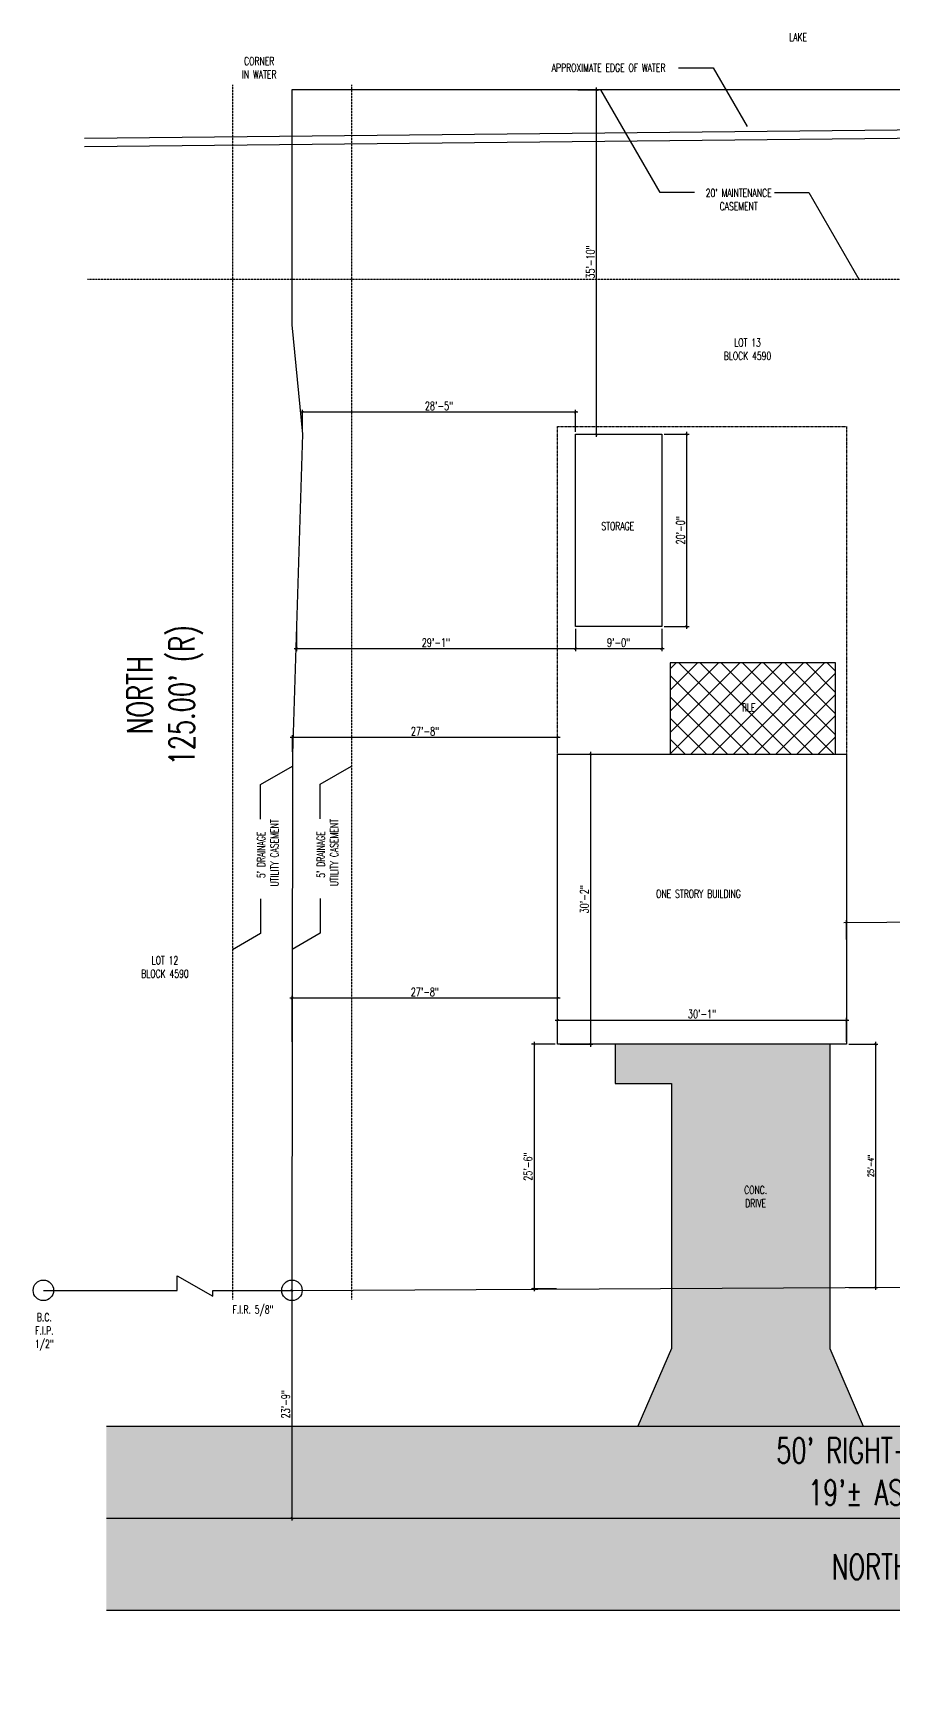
# Model space of a CAD drawing. Header units: inches. Extents: x 44047 to 46838, y -509 to 1872.
# Drawn here: x 44047 to 45123, y -509 to 1567 of the extents above; entities that cross this region are included whole.
import ezdxf

# ---------------------------------------------------------------- set-up
doc = ezdxf.new("R2010")
doc.units = ezdxf.units.IN
doc.header["$LTSCALE"] = 0.5
doc.header["$MEASUREMENT"] = 0
for name, pattern in [('ACAD_ISO10W100', [18, 12, -3, 0, -3]), ('CENTER2', [1.125, 0.75, -0.125, 0.125, -0.125]), ('DASHED', [0.75, 0.5, -0.25])]:
    doc.linetypes.add(name, pattern=pattern)
doc.layers.get('Defpoints').update_dxf_attribs({"color": 140})
doc.layers.add('A-TEXT', color=3, linetype='Continuous')
doc.layers.add('DIMS', color=8, linetype='Continuous')
doc.styles.add('DimText', font='simplex.shx', dxfattribs={"width": 0.7})
doc.dimstyles.new('Copy of S25-T09375', dxfattribs={"dimscale": 48, "dimtxt": 0.15625, "dimasz": 0.0625, "dimexe": 0.0625, "dimexo": 0.0625, "dimgap": 0.03125, "dimtad": 1, "dimdec": 0, "dimzin": 3, "dimdsep": 46, "dimlunit": 4, "dimtxsty": 'DimText', "dimblk": 'ARCHTICK', "dimcen": 0.09375, "dimdle": 0.0625, "dimclrd": 1, "dimclre": 1, "dimclrt": 2, "dimadec": 1, "dimazin": 1, "dimtfac": 1, "dimtdec": 0, "dimtix": 1, "dimtmove": 2, "dimatfit": 3, "dimfxl": 1, "dimfrac": 1, "dimtzin": 3, "dimlwd": -1, "dimlwe": -1, "dimarcsym": 0})
doc.dimstyles.new('Copy(2) of S25-T09375', dxfattribs={"dimscale": 48, "dimtxt": 0.21875, "dimasz": 0.0625, "dimexe": 0.0625, "dimexo": 0.0625, "dimgap": 0.03125, "dimtad": 1, "dimdec": 0, "dimzin": 3, "dimdsep": 46, "dimlunit": 4, "dimtxsty": 'DimText', "dimblk": 'ARCHTICK', "dimcen": 0.09375, "dimdle": 0.0625, "dimclrd": 1, "dimclre": 1, "dimclrt": 2, "dimadec": 1, "dimazin": 1, "dimtfac": 1, "dimtdec": 0, "dimtix": 1, "dimtmove": 2, "dimatfit": 3, "dimfxl": 1, "dimfrac": 1, "dimtzin": 3, "dimlwd": -1, "dimlwe": -1, "dimarcsym": 0})

# ---------------------------------------------------------------- blocks, each defined once
blk = doc.blocks.new('_ArchTick')
at = {"color": 0, "linetype": 'ByBlock', "const_width": 0.15}
blk.add_lwpolyline([(-0.5, -0.5), (0.5, 0.5)], dxfattribs=at)
blk = doc.blocks.new('*D38')
at = {"layer": 'Defpoints', "color": 0, "transparency": 16777216}
for p in [(44702.8, 304.1), (44673.3, -1.5), (44704.5, -1.5)]:
    blk.add_point(p, dxfattribs=at)
at = {"layer": 'DIMS', "color": 1, "transparency": 16777216}
for p, q in [((44699.8, 304.1), (44670.3, 304.1)), ((44673.3, 307.1), (44673.3, -4.5)), ((44701.5, -1.5), (44670.3, -1.5))]:
    blk.add_line(p, q, dxfattribs=at)
at = {"layer": 'DIMS', "color": 1, "transparency": 16777216, "xscale": 3, "yscale": 3, "zscale": 3}
for p, rotation in [((44673.3, 304.1), 90), ((44673.3, -1.5), 270)]:
    blk.add_blockref('_ArchTick', p, dxfattribs=dict(at, rotation=rotation))
at = {"layer": 'DIMS', "color": 2, "transparency": 16777216, "insert": (44665.6, 151.3), "char_height": 10.5, "attachment_point": 5, "rotation": 90, "style": 'DimText'}
blk.add_mtext('25\'-6"', dxfattribs=at)
blk = doc.blocks.new('*D48')
at = {"layer": 'Defpoints', "color": 0, "transparency": 16777216}
for p in [(44370.8, 361.8), (44370.8, 304.4), (44702.8, 304.1)]:
    blk.add_point(p, dxfattribs=at)
at = {"layer": 'DIMS', "color": 1, "transparency": 16777216}
for p, q in [((44705.8, 361.8), (44367.8, 361.8)), ((44370.8, 307.4), (44370.8, 364.8)), ((44702.8, 307.1), (44702.8, 364.8))]:
    blk.add_line(p, q, dxfattribs=at)
at = {"layer": 'DIMS', "color": 1, "transparency": 16777216, "xscale": 3, "yscale": 3, "zscale": 3, "rotation": 180}
blk.add_blockref('_ArchTick', (44370.8, 361.8), dxfattribs=at)
at = {"layer": 'DIMS', "color": 1, "transparency": 16777216, "xscale": 3, "yscale": 3, "zscale": 3}
blk.add_blockref('_ArchTick', (44702.8, 361.8), dxfattribs=at)
at = {"layer": 'DIMS', "color": 2, "transparency": 16777216, "insert": (44536.8, 369.5), "char_height": 10.5, "attachment_point": 5, "style": 'DimText'}
blk.add_mtext('27\'-8"', dxfattribs=at)
blk = doc.blocks.new('*D49')
at = {"layer": 'Defpoints', "color": 0, "transparency": 16777216}
for p in [(44702.8, 666.5), (44702.8, 304.1), (44744, 304.1)]:
    blk.add_point(p, dxfattribs=at)
at = {"layer": 'DIMS', "color": 1, "transparency": 16777216}
for p, q in [((44705.8, 666.5), (44747, 666.5)), ((44744, 669.5), (44744, 301.1)), ((44705.8, 304.1), (44747, 304.1))]:
    blk.add_line(p, q, dxfattribs=at)
at = {"layer": 'DIMS', "color": 1, "transparency": 16777216, "xscale": 3, "yscale": 3, "zscale": 3}
for p, rotation in [((44744, 666.5), 90), ((44744, 304.1), 270)]:
    blk.add_blockref('_ArchTick', p, dxfattribs=dict(at, rotation=rotation))
at = {"layer": 'DIMS', "color": 2, "transparency": 16777216, "insert": (44736.2, 485.3), "char_height": 10.5, "attachment_point": 5, "rotation": 90, "style": 'DimText'}
blk.add_mtext('30\'-2"', dxfattribs=at)
blk = doc.blocks.new('*D50')
at = {"layer": 'Defpoints', "color": 0, "transparency": 16777216}
for p in [(45064, 334.2), (44702.8, 304.1), (45064, 304.1)]:
    blk.add_point(p, dxfattribs=at)
at = {"layer": 'DIMS', "color": 1, "transparency": 16777216}
for p, q in [((44699.8, 334.2), (45067, 334.2)), ((44702.8, 307.1), (44702.8, 337.2)), ((45064, 307.1), (45064, 337.2))]:
    blk.add_line(p, q, dxfattribs=at)
at = {"layer": 'DIMS', "color": 1, "transparency": 16777216, "xscale": 3, "yscale": 3, "zscale": 3, "rotation": 180}
blk.add_blockref('_ArchTick', (44702.8, 334.2), dxfattribs=at)
at = {"layer": 'DIMS', "color": 1, "transparency": 16777216, "xscale": 3, "yscale": 3, "zscale": 3}
blk.add_blockref('_ArchTick', (45064, 334.2), dxfattribs=at)
at = {"layer": 'DIMS', "color": 2, "transparency": 16777216, "insert": (44883.4, 342), "char_height": 10.5, "attachment_point": 5, "style": 'DimText'}
blk.add_mtext('30\'-1"', dxfattribs=at)
blk = doc.blocks.new('*D51')
at = {"layer": 'Defpoints', "color": 0, "transparency": 16777216}
for p in [(44371.2, 687.4), (44371.2, 666.5), (44702.8, 666.5)]:
    blk.add_point(p, dxfattribs=at)
at = {"layer": 'DIMS', "color": 1, "transparency": 16777216}
for p, q in [((44705.8, 687.4), (44368.2, 687.4)), ((44371.2, 669.5), (44371.2, 690.4)), ((44702.8, 669.5), (44702.8, 690.4))]:
    blk.add_line(p, q, dxfattribs=at)
at = {"layer": 'DIMS', "color": 1, "transparency": 16777216, "xscale": 3, "yscale": 3, "zscale": 3, "rotation": 180}
blk.add_blockref('_ArchTick', (44371.2, 687.4), dxfattribs=at)
at = {"layer": 'DIMS', "color": 1, "transparency": 16777216, "xscale": 3, "yscale": 3, "zscale": 3}
blk.add_blockref('_ArchTick', (44702.8, 687.4), dxfattribs=at)
at = {"layer": 'DIMS', "color": 2, "transparency": 16777216, "insert": (44537, 695.2), "char_height": 10.5, "attachment_point": 5, "style": 'DimText'}
blk.add_mtext('27\'-8"', dxfattribs=at)
blk = doc.blocks.new('*D62')
at = {"layer": 'Defpoints', "color": 0, "transparency": 16777216}
for p in [(44376.2, 826.2), (44725, 826.2), (44376.2, 798.3)]:
    blk.add_point(p, dxfattribs=at)
at = {"layer": 'DIMS', "color": 1, "transparency": 16777216}
for p, q in [((44376.2, 823.2), (44376.2, 795.3)), ((44725, 823.2), (44725, 795.3)), ((44728, 798.3), (44373.2, 798.3))]:
    blk.add_line(p, q, dxfattribs=at)
at = {"layer": 'DIMS', "color": 1, "transparency": 16777216, "xscale": 3, "yscale": 3, "zscale": 3, "rotation": 180}
blk.add_blockref('_ArchTick', (44376.2, 798.3), dxfattribs=at)
at = {"layer": 'DIMS', "color": 1, "transparency": 16777216, "xscale": 3, "yscale": 3, "zscale": 3}
blk.add_blockref('_ArchTick', (44725, 798.3), dxfattribs=at)
at = {"layer": 'DIMS', "color": 2, "transparency": 16777216, "insert": (44550.6, 806), "char_height": 10.5, "attachment_point": 5, "style": 'DimText'}
blk.add_mtext('29\'-1"', dxfattribs=at)
blk = doc.blocks.new('*D63')
at = {"layer": 'Defpoints', "color": 0, "transparency": 16777216}
for p in [(44833, 1066.2), (44833, 826.2), (44864.1, 826.2)]:
    blk.add_point(p, dxfattribs=at)
at = {"layer": 'DIMS', "color": 1, "transparency": 16777216}
for p, q in [((44836, 1066.2), (44867.1, 1066.2)), ((44864.1, 1069.2), (44864.1, 823.2)), ((44836, 826.2), (44867.1, 826.2))]:
    blk.add_line(p, q, dxfattribs=at)
at = {"layer": 'DIMS', "color": 1, "transparency": 16777216, "xscale": 3, "yscale": 3, "zscale": 3}
for p, rotation in [((44864.1, 1066.2), 90), ((44864.1, 826.2), 270)]:
    blk.add_blockref('_ArchTick', p, dxfattribs=dict(at, rotation=rotation))
at = {"layer": 'DIMS', "color": 2, "transparency": 16777216, "insert": (44856.4, 946.2), "char_height": 10.5, "attachment_point": 5, "rotation": 90, "style": 'DimText'}
blk.add_mtext('20\'-0"', dxfattribs=at)
blk = doc.blocks.new('*D64')
at = {"layer": 'Defpoints', "color": 0, "transparency": 16777216}
for p in [(44725, 826.2), (44833, 826.2), (44725, 798.3)]:
    blk.add_point(p, dxfattribs=at)
at = {"layer": 'DIMS', "color": 1, "transparency": 16777216}
for p, q in [((44725, 823.2), (44725, 795.3)), ((44833, 823.2), (44833, 795.3)), ((44836, 798.3), (44722, 798.3))]:
    blk.add_line(p, q, dxfattribs=at)
at = {"layer": 'DIMS', "color": 1, "transparency": 16777216, "xscale": 3, "yscale": 3, "zscale": 3, "rotation": 180}
blk.add_blockref('_ArchTick', (44725, 798.3), dxfattribs=at)
at = {"layer": 'DIMS', "color": 1, "transparency": 16777216, "xscale": 3, "yscale": 3, "zscale": 3}
blk.add_blockref('_ArchTick', (44833, 798.3), dxfattribs=at)
at = {"layer": 'DIMS', "color": 2, "transparency": 16777216, "insert": (44779, 806), "char_height": 10.5, "attachment_point": 5, "style": 'DimText'}
blk.add_mtext('9\'-0"', dxfattribs=at)
blk = doc.blocks.new('*D65')
at = {"layer": 'Defpoints', "color": 0, "transparency": 16777216}
for p in [(44383.9, 1093.9), (44383.9, 1066.2), (44725, 1066.2)]:
    blk.add_point(p, dxfattribs=at)
at = {"layer": 'DIMS', "color": 1, "transparency": 16777216}
for p, q in [((44728, 1093.9), (44380.9, 1093.9)), ((44383.9, 1069.2), (44383.9, 1096.9)), ((44725, 1069.2), (44725, 1096.9))]:
    blk.add_line(p, q, dxfattribs=at)
at = {"layer": 'DIMS', "color": 1, "transparency": 16777216, "xscale": 3, "yscale": 3, "zscale": 3, "rotation": 180}
blk.add_blockref('_ArchTick', (44383.9, 1093.9), dxfattribs=at)
at = {"layer": 'DIMS', "color": 1, "transparency": 16777216, "xscale": 3, "yscale": 3, "zscale": 3}
blk.add_blockref('_ArchTick', (44725, 1093.9), dxfattribs=at)
at = {"layer": 'DIMS', "color": 2, "transparency": 16777216, "insert": (44554.5, 1101.7), "char_height": 10.5, "attachment_point": 5, "style": 'DimText'}
blk.add_mtext('28\'-5"', dxfattribs=at)
blk = doc.blocks.new('*D66')
at = {"layer": 'Defpoints', "color": 0, "transparency": 16777216}
for p in [(44725, 1496.7), (44751.6, 1496.7), (44725, 1066.2)]:
    blk.add_point(p, dxfattribs=at)
at = {"layer": 'DIMS', "color": 1, "transparency": 16777216}
for p, q in [((44728, 1496.7), (44754.6, 1496.7)), ((44751.6, 1063.2), (44751.6, 1499.7)), ((44728, 1066.2), (44754.6, 1066.2))]:
    blk.add_line(p, q, dxfattribs=at)
at = {"layer": 'DIMS', "color": 1, "transparency": 16777216, "xscale": 3, "yscale": 3, "zscale": 3}
for p, rotation in [((44751.6, 1496.7), 90), ((44751.6, 1066.2), 270)]:
    blk.add_blockref('_ArchTick', p, dxfattribs=dict(at, rotation=rotation))
at = {"layer": 'DIMS', "color": 2, "transparency": 16777216, "insert": (44743.8, 1281.5), "char_height": 10.5, "attachment_point": 5, "rotation": 90, "style": 'DimText'}
blk.add_mtext('35\'-10"', dxfattribs=at)
blk = doc.blocks.new('*D45')
at = {"layer": 'Defpoints', "color": 0, "transparency": 16777216}
for p in [(45064, 304.1), (45064, 0.4), (45100.2, 0.4)]:
    blk.add_point(p, dxfattribs=at)
at = {"layer": 'DIMS', "color": 1, "transparency": 16777216}
for p, q in [((45067, 304.1), (45103.2, 304.1)), ((45100.2, 307.1), (45100.2, -2.6)), ((45067, 0.4), (45103.2, 0.4))]:
    blk.add_line(p, q, dxfattribs=at)
at = {"layer": 'DIMS', "color": 1, "transparency": 16777216, "xscale": 3, "yscale": 3, "zscale": 3}
for p, rotation in [((45100.2, 304.1), 90), ((45100.2, 0.4), 270)]:
    blk.add_blockref('_ArchTick', p, dxfattribs=dict(at, rotation=rotation))
at = {"layer": 'DIMS', "color": 2, "transparency": 16777216, "insert": (45094.3, 152.3), "char_height": 7.5, "attachment_point": 5, "rotation": 90, "style": 'DimText'}
blk.add_mtext('25\'-4"', dxfattribs=at)
blk = doc.blocks.new('*D46')
at = {"layer": 'Defpoints', "color": 0, "transparency": 16777216}
for p in [(45472.5, 459.6), (45064, 432), (45472.7, 435.5)]:
    blk.add_point(p, dxfattribs=at)
at = {"layer": 'DIMS', "color": 1, "transparency": 16777216}
for p, q in [((45060.8, 456.1), (45475.5, 459.7)), ((45064, 435), (45063.8, 459.2)), ((45472.6, 438.5), (45472.4, 462.6))]:
    blk.add_line(p, q, dxfattribs=at)
at = {"layer": 'DIMS', "color": 1, "transparency": 16777216, "xscale": 3, "yscale": 3, "zscale": 3}
for p, rotation in [((45063.8, 456.2), 180.4864851770125), ((45472.5, 459.6), 0.486485177012526)]:
    blk.add_blockref('_ArchTick', p, dxfattribs=dict(at, rotation=rotation))
at = {"layer": 'DIMS', "color": 2, "transparency": 16777216, "insert": (45268.1, 463.9), "char_height": 7.5, "attachment_point": 5, "rotation": 0.4865, "style": 'DimText'}
blk.add_mtext('34\'-1"', dxfattribs=at)
blk = doc.blocks.new('*D47')
at = {"layer": 'Defpoints', "color": 0, "transparency": 16777216}
for p in [(44370.6, -3.3), (44370.6, -287.9), (44370.6, -287.9)]:
    blk.add_point(p, dxfattribs=at)
at = {"layer": 'DIMS', "color": 1, "transparency": 16777216}
blk.add_line((44370.6, -0.3), (44370.6, -290.9), dxfattribs=at)
at = {"layer": 'DIMS', "color": 1, "transparency": 16777216, "xscale": 3, "yscale": 3, "zscale": 3}
for p, rotation in [((44370.6, -3.3), 90), ((44370.6, -287.9), 270)]:
    blk.add_blockref('_ArchTick', p, dxfattribs=dict(at, rotation=rotation))
at = {"layer": 'DIMS', "color": 2, "transparency": 16777216, "insert": (44362.8, -145.6), "char_height": 10.5, "attachment_point": 5, "rotation": 90, "style": 'DimText'}
blk.add_mtext('23\'-9"', dxfattribs=at)

msp = doc.modelspace()

# ---------------------------------------------------------------- hatches: boundary and pattern name
at = {"true_color": 0x636466}
h = msp.add_hatch(dxfattribs=at)
h.set_pattern_fill('ANSI37', color=251, scale=150)
h.paths.add_polyline_path([(44843.7, 780.6), (44843.7, 666.5), (45050.4, 666.5), (45050.4, 780.6)])
h.paths.add_polyline_path([(44929.4, 717.3), (44953, 717.3), (44953, 732.3), (44929.4, 732.3)], flags=24)
h = msp.add_hatch(dxfattribs=at)
h.set_pattern_fill('AR-CONC', color=251, scale=5, angle=42)
h.set_pattern_definition([(92, (0, 0), (28.750878, 21.66534), [3.75, -41.25]), (37, (0, 0), (-30.321356, 23.307246), [3, -33]), (142.451444, (2.396, 1.805), (-1.570477, 44.972587), [3.18701, -35.057106]), (88.1842, (-6.69, 7.43), (45.193444, 29.55595), [5.625, -61.875]), (138.63564, (-2.925, 9.894), (2.13883, 67.466106), [4.78052, -52.58569]), (33.18416, (-6.69, 7.43), (2.13883, 67.466106), [4.5, -49.5]), (63, (-1.303, 8.92), (35.64965, 5.010232), [3.75, -41.25]), (8, (-1.303, 8.92), (-15.220078, 35.085062), [3, -33]), (113.451445, (1.668, 9.337), (20.429572, 40.095293), [3.18701, -35.057106]), (79.5, (0, 0), (-10.6856466, 12.7762438), [0, -32.6, 0, -33.5, 0, -33.125]), (49.5, (0, 0), (-3.420709, 23.456645), [0, -19.1, 0, -31.85, 0, -12.625]), (9.5, (-8.286, -7.461), (20.589977, 17.0217697), [0, -12.5, 0, -39, 0, -51.75]), (359.5, (-12.002, -10.806), (18.320424, 23.231011), [0, -16.25, 0, -25.9, 0, -36.75])])
h.paths.add_polyline_path([(45043.1, 304.1), (44774.7, 304.1), (44774.7, 255.3), (44845, 255.3), (44845, -0.8), (45043.1, 0.3)])
h.paths.add_polyline_path([(45043.1, -75.9), (45043.1, 0.3), (44845, -0.8), (44845, -75.9), (44803.1, -172.8), (45085, -172.8)])
h.paths.add_polyline_path([(45761.5, 257.1), (45695.9, 260.6), (45482.8, 272), (45470.1, 2.5), (45665.4, 3.6), (45674.6, 199.2), (45758.4, 194.7)])
h.paths.add_polyline_path([(45661.4, -80), (45665.4, 3.6), (45470.1, 2.5), (45465.9, -86.5), (45432.1, -172.8), (45683.9, -172.8)])
h.paths.add_polyline_path([(44933.2, 98), (44967.5, 98), (44967.5, 129.6), (44933.2, 129.6)], flags=24)
h.paths.add_polyline_path([(45558.4, 98), (45592.7, 98), (45592.7, 129.6), (45558.4, 129.6)], flags=24)
h = msp.add_hatch(dxfattribs=at)
h.set_pattern_fill('DOTS', color=251, scale=300)
h.set_pattern_definition([(0, (4984.818, 0), (9.375, 18.75), [0, -18.75])])
edge = h.paths.add_edge_path()
edge.add_line((44138.7, -172.8), (45943, -172.8))
edge.add_arc((45885.5, -1290.6), 1119.3, 69.4567, 87.0518, ccw=False)
edge.add_line((46278.2, -242.5), (46453.8, -329.5))
edge.add_line((46453.8, -329.5), (46350.5, -508.5))
edge.add_line((46350.5, -508.5), (46278.2, -472.7))
edge.add_arc((45885.5, -1520.8), 1119.3, 69.4567, 87.0518)
edge.add_line((45943, -403.1), (44138.7, -403.1))
edge.add_line((44138.7, -403.1), (44138.7, -172.8))

# ---------------------------------------------------------------- linework, layer by layer
at = {"color": 30, "linetype": 'DASHED', "true_color": 0xf26722}
for p, q in [((44296.2, 1502.8), (44296.2, -14.9)), ((44445, 1502.8), (44445, -14.9)), ((44115, 1260.2), (46817, 1260.2))]:
    msp.add_line(p, q, dxfattribs=at)
at = {"color": 1}
for p, q in [((44111.2, 1436.3), (46838, 1464.5)), ((44111.2, 1425.6), (46838, 1453.7)), ((45050.4, 780.6), (44843.7, 780.6)), ((44843.7, 780.6), (44843.7, 666.5)), ((45050.4, 666.5), (45050.4, 780.6)), ((44227, -3.3), (44227, 15)), ((44227, 15), (44271.6, -10.7)), ((44059.8, -3.3), (44227, -3.3)), ((44271.6, -10.7), (44271.6, -3.3)), ((44271.6, -3.3), (44370.6, -3.3))]:
    msp.add_line(p, q, dxfattribs=at)
for points in [[(44854.1, 1524.2), (44897.2, 1524.2), (44939.6, 1450.8)], [(44874.1, 1368.5), (44830.9, 1368.5), (44756.9, 1496.7)], [(44973.8, 1368.5), (45017, 1368.5), (45079.5, 1260.2)], [(44331.1, 585.4), (44331.1, 628.6), (44371.1, 651.7)], [(44405.9, 585.8), (44405.9, 629), (44445, 651.6)], [(44331.1, 485.7), (44331.1, 442.5), (44296.2, 422.3)], [(44405.9, 486.1), (44405.9, 442.9), (44370.9, 422.7)], [(44774.7, 304.1), (44774.7, 255.3), (44845, 255.3), (44845, -75.9), (44803.1, -172.8)], [(45043.1, 304.1), (45043.1, -75.9), (45085, -172.8)]]:
    msp.add_lwpolyline(points, dxfattribs=at)
msp.add_lwpolyline([(44370.6, -3.3), (45907.5, 4.9, -0.031276), (46228.8, -41.3), (46653.4, 1496.7), (44370.6, 1496.7), (44370.6, 1203.2), (44383.9, 1066.2), (44371.2, 666.5)], format="xyb", close=True)
at = {"color": 1, "linetype": 'ACAD_ISO10W100', "ltscale": 0.05}
msp.add_lwpolyline([(44702.8, 666.5), (44702.8, 1075.8), (45064, 1075.8), (45064, 666.5)], dxfattribs=at)
msp.add_lwpolyline([(44833, 826.2), (44725, 826.2), (44725, 1066.2), (44833, 1066.2)], close=True)
msp.add_lwpolyline([(44702.8, 666.5), (45064, 666.5), (45064, 304.1), (44702.8, 304.1), (44702.8, 666.5)])
at = {"color": 1}
for points in [[(44138.7, -172.8), (45943, -172.8, -0.076925), (46278.2, -242.5), (46417.7, -311.6)], [(46350.5, -508.5), (46278.2, -472.7, 0.076925), (45943, -403.1), (44138.7, -403.1)]]:
    msp.add_lwpolyline(points, format="xyb", dxfattribs=at)
at = {"color": 1, "linetype": 'CENTER2', "ltscale": 2}
msp.add_lwpolyline([(44138.7, -287.9), (45943, -287.9, -0.076925), (46278.2, -357.6), (46402.1, -419)], format="xyb", dxfattribs=at)
at = {"color": 1}
for centre in [(44059.8, -3.3), (44370.6, -3.3)]:
    msp.add_circle(centre, 12.8, dxfattribs=at)

# ---------------------------------------------------------------- texts
at = {"layer": 'A-TEXT', "attachment_point": 5, "style": 'DimText'}
for s, insert, char_height in [('LAKE', (45003.5, 1562.3), 10), ('CORNER \\PIN WATER', (44329.7, 1524.2), 10), ('APPROXIMATE EDGE OF WATER', (44766.5, 1524.2), 10), ("20' MAINTENANCE\\PCASEMENT", (44929.2, 1359.4), 10), ('LOT 13\\PBLOCK 4590', (44940.2, 1172.5), 10), ('STORAGE', (44778, 951.6), 10), ('TILE', (44941.2, 724.8), 10), ('ONE STRORY BUILDING', (44878.9, 492.2), 10), ('LOT 12\\PBLOCK 4590', (44211.8, 400.7), 10), ('CONC. \\PDRIVE', (44950.4, 113.8), 10), ('\\A1;\\pxi-3,l4,t4;F.I.R.^I5/8"', (44316.8, -28.9), 10), ('\\A1;B.C.\\PF.I.P.\\P1/2"', (44061, -55.2), 10), ("50' RIGHT-OF-WAY (BY PLAT)\\P19'%%P ASPHALT PAVEMENT", (45201.9, -229.6), 31.545), ('NORTH EAU GALLIE CIRCLE', (45242.9, -348.8), 31.545)]:
    msp.add_mtext(s, dxfattribs=dict(at, insert=insert, char_height=char_height))
at = {"layer": 'A-TEXT', "attachment_point": 5, "rotation": 90, "style": 'DimText'}
for s, insert, char_height in [("NORTH\\P125.00' (R)", (44211.8, 740.2), 31.545), ("5' DRAINAGE\\P UTILITY CASEMENT", (44340.3, 540.8), 10), ("5' DRAINAGE\\P UTILITY CASEMENT", (44415.1, 541.2), 10)]:
    msp.add_mtext(s, dxfattribs=dict(at, insert=insert, char_height=char_height))

# ---------------------------------------------------------------- dimensions: what is measured, and where the dimension line sits
at = {"layer": 'DIMS', "color": 1}
for base, p1, p2, picture, middle in [((44751.5983, 1496.6739), (44725.0425, 1066.2477), (44725.0425, 1496.6739), '*D66', (44743.8483, 1281.4608)), ((44864.1, 826.2), (44833, 1066.2), (44833, 826.2), '*D63', (44856.4, 946.2)), ((44744, 304.1), (44702.8, 666.5), (44702.8, 304.1), '*D49', (44736.2, 485.3)), ((44673.3, -1.5), (44702.8, 304.1), (44704.5, -1.5), '*D38', (44665.6, 151.3)), ((44370.6, -287.9), (44370.6, -3.3), (44370.6, -287.9), '*D47', (44362.8, -145.6))]:
    dim = msp.add_linear_dim(base=base, p1=p1, p2=p2, angle=90, dimstyle='Copy(2) of S25-T09375', dxfattribs=at)
    dim.commit()
    dim.dimension.update_dxf_attribs({"geometry": picture, "text_midpoint": middle})
for base, p1, p2, picture, middle in [((44383.9, 1093.9), (44725, 1066.2), (44383.9, 1066.2), '*D65', (44554.5, 1101.7)), ((44376.2, 798.3), (44725, 826.2), (44376.2, 826.2), '*D62', (44550.6, 806)), ((44725, 798.3), (44833, 826.2), (44725, 826.2), '*D64', (44779, 806)), ((44371.2, 687.4), (44702.8, 666.5), (44371.2, 666.5), '*D51', (44537, 695.2)), ((44370.8, 361.8), (44702.8, 304.1), (44370.8, 304.4), '*D48', (44536.8, 369.5)), ((45064, 334.2), (44702.8, 304.1), (45064, 304.1), '*D50', (44883.4, 342))]:
    dim = msp.add_linear_dim(base=base, p1=p1, p2=p2, dimstyle='Copy(2) of S25-T09375', dxfattribs=at)
    dim.commit()
    dim.dimension.update_dxf_attribs({"geometry": picture, "text_midpoint": middle})
for p1, p2, distance, picture, middle in [((45064, 432), (45472.7, 435.5), 24.2, '*D46', (45268.1, 463.9)), ((45064, 304.1), (45064, 0.4), 36.2, '*D45', (45094.3, 152.3))]:
    dim = msp.add_aligned_dim(p1=p1, p2=p2, distance=distance, dimstyle='Copy of S25-T09375', dxfattribs=at)
    dim.commit()
    dim.dimension.update_dxf_attribs({"geometry": picture, "text_midpoint": middle})

doc.saveas('drawing.dxf')
